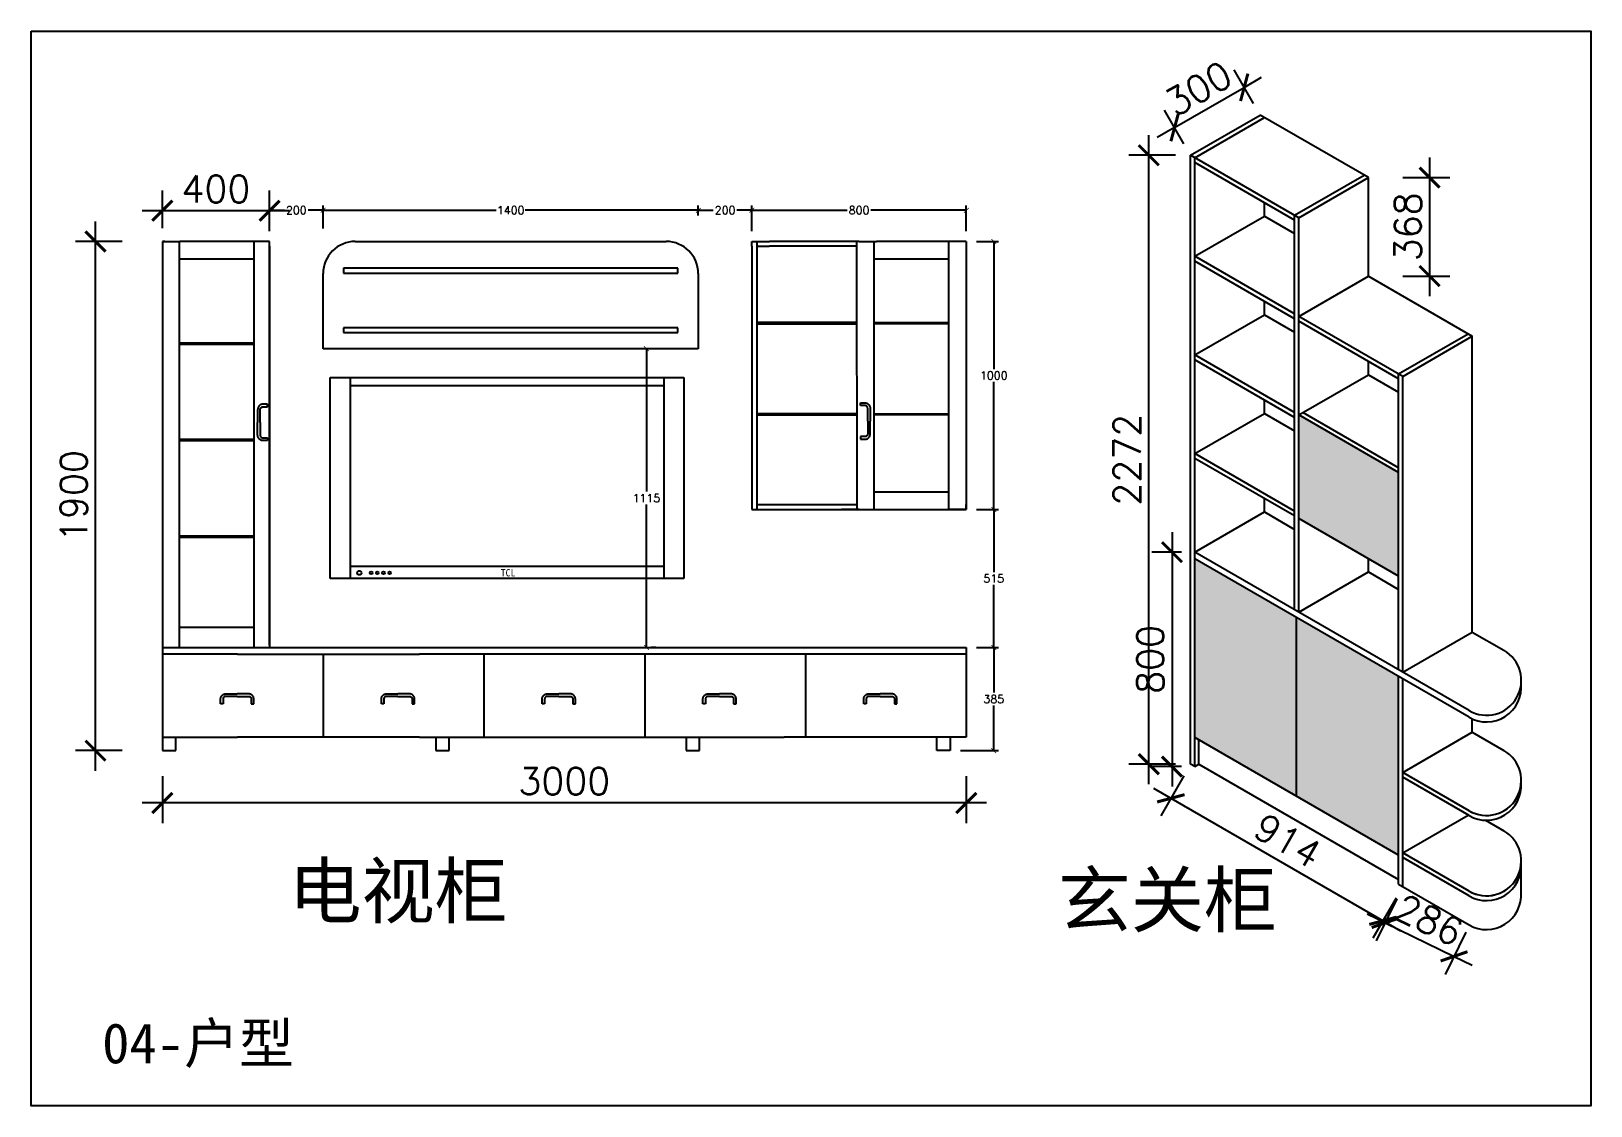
# Model space of a CAD drawing. Header units: millimetres. Extents: x 197048 to 234198, y -884 to 47075.
# Drawn here: x 222328 to 228148, y 28586 to 32596 of the extents above; entities that cross this region are included whole.
import ezdxf

# ---------------------------------------------------------------- set-up
doc = ezdxf.new("R2010")
doc.units = ezdxf.units.MM
doc.header["$PDMODE"] = 35
doc.header["$PDSIZE"] = -10
doc.layers.add('1', color=7, linetype='Continuous')
doc.layers.add('MAKE2D ______', color=7, linetype='Continuous')
doc.styles.add('_TCH_DIM', font='simplex.shx')
doc.styles.get("Standard").update_dxf_attribs({"font": 'txt', "bigfont": 'gbcbig.shx'})
doc.styles.add('STYLE1', font='', dxfattribs={"height": 100})
doc.styles.add('样式 1', font='')
doc.styles.get('STYLE1').set_extended_font_data('SimSun')
doc.styles.get('样式 1').set_extended_font_data('FangSong_GB2312')
doc.dimstyles.new('平面内标注', dxfattribs={"dimscale": 50, "dimtxt": 2, "dimasz": 1.5, "dimexe": 1.5, "dimexo": 1, "dimtad": 1, "dimdec": 0, "dimdsep": 46, "dimtxsty": '_TCH_DIM', "dimblk": 'ARCHTICK', "dimcen": 2.5, "dimdle": 1.5, "dimclrd": 8, "dimclre": 8, "dimadec": 0, "dimazin": 0, "dimtfac": 1, "dimtdec": 0, "dimtix": 1, "dimtmove": 2, "dimatfit": 3, "dimfxl": 0, "dimarcsym": 0})
doc.dimstyles.new('标注1', dxfattribs={"dimscale": 100, "dimtxt": 0.3, "dimasz": 0.18, "dimexe": 0.18, "dimexo": 0.3825, "dimgap": 0.09, "dimtad": 0, "dimtih": 1, "dimtoh": 1, "dimdec": 0, "dimzin": 0, "dimdsep": 46, "dimtxsty": 'Standard', "dimblk": 'ARCHTICK', "dimcen": 0.09, "dimadec": 0, "dimazin": 0, "dimtfac": 1, "dimtdec": 0, "dimtofl": 0, "dimtmove": 2, "dimatfit": 0, "dimldrblk": 'DOT', "dimfxl": 0, "dimtolj": 1, "dimtzin": 0, "dimarcsym": 0})

# ---------------------------------------------------------------- blocks, each defined once
blk = doc.blocks.new('_ArchTick')
at = {"color": 0, "linetype": 'ByBlock', "const_width": 0.15}
blk.add_lwpolyline([(-0.5, -0.5), (0.5, 0.5)], dxfattribs=at)
blk = doc.blocks.new('*D583')
at = {"layer": '1', "color": 8, "lineweight": -2}
for p, q in [((226498.5, 29786.1), (226498.5, 32208.1)), ((226598.5, 32133.1), (226423.5, 32133.1)), ((226598.5, 29861.1), (226423.5, 29861.1))]:
    blk.add_line(p, q, dxfattribs=at)
at = {"layer": 'Defpoints', "color": 0}
for p in [(226498.5, 32133.1), (226654.4, 32133.1), (226654.4, 29861.1)]:
    blk.add_point(p, dxfattribs=at)
at = {"layer": '1', "color": 8, "lineweight": -2, "xscale": 75, "yscale": 75, "zscale": 75}
for p, rotation in [((226498.5, 32133.1), 90), ((226498.5, 29861.1), 270)]:
    blk.add_blockref('_ArchTick', p, dxfattribs=dict(at, rotation=rotation))
at = {"layer": '1', "color": 0, "insert": (226417.3, 30997.1), "char_height": 100, "attachment_point": 5, "rotation": 90, "style": '_TCH_DIM'}
blk.add_mtext('2272', dxfattribs=at)
blk = doc.blocks.new('*D584')
at = {"layer": '1', "color": 8, "lineweight": -2}
for p, q in [((226889.2, 32326.4), (226817, 32451.6)), ((226854.5, 32386.6), (226919.4, 32424.1)), ((226594.7, 32236.6), (226854.5, 32386.6)), ((226629.4, 32176.4), (226557.2, 32301.6)), ((226594.7, 32236.6), (226529.7, 32199.1))]:
    blk.add_line(p, q, dxfattribs=at)
at = {"layer": 'Defpoints', "color": 0}
for p in [(226854.5, 32386.6), (226914.2, 32283.1), (226654.4, 32133.1)]:
    blk.add_point(p, dxfattribs=at)
at = {"layer": '1', "color": 8, "lineweight": -2, "xscale": 75, "yscale": 75, "zscale": 75}
for p, rotation in [((226854.5, 32386.6), 210.0000000000054), ((226594.7, 32236.6), 30.00000000000533)]:
    blk.add_blockref('_ArchTick', p, dxfattribs=dict(at, rotation=rotation))
at = {"layer": '1', "color": 0, "insert": (226683.9, 32382), "char_height": 100, "attachment_point": 5, "rotation": 30, "style": '_TCH_DIM'}
blk.add_mtext('300', dxfattribs=at)
blk = doc.blocks.new('*D585')
at = {"layer": '1', "color": 8, "lineweight": -2}
for p, q in [((227546.4, 32125.1), (227546.4, 31607.1)), ((227446.4, 32050.1), (227621.4, 32050.1)), ((227446.4, 31682.1), (227621.4, 31682.1))]:
    blk.add_line(p, q, dxfattribs=at)
at = {"layer": 'Defpoints', "color": 0}
for p in [(227317.8, 32050.1), (227317.8, 31682.1), (227546.4, 31682.1)]:
    blk.add_point(p, dxfattribs=at)
at = {"layer": '1', "color": 8, "lineweight": -2, "xscale": 75, "yscale": 75, "zscale": 75}
for p, rotation in [((227546.4, 32050.1), 90), ((227546.4, 31682.1), 270)]:
    blk.add_blockref('_ArchTick', p, dxfattribs=dict(at, rotation=rotation))
at = {"layer": '1', "color": 0, "insert": (227465.2, 31866.1), "char_height": 100, "attachment_point": 5, "rotation": 90, "style": '_TCH_DIM'}
blk.add_mtext('368', dxfattribs=at)
blk = doc.blocks.new('*D586')
at = {"layer": '1', "color": 8, "lineweight": -2}
for p, q in [((226585.1, 30727.1), (226585.1, 29777.1)), ((226620, 30652.1), (226510.1, 30652.1)), ((226620, 29852.1), (226510.1, 29852.1))]:
    blk.add_line(p, q, dxfattribs=at)
at = {"layer": 'Defpoints', "color": 0}
for p in [(226670, 30652.1), (226585.1, 29852.1), (226670, 29852.1)]:
    blk.add_point(p, dxfattribs=at)
at = {"layer": '1', "color": 8, "lineweight": -2, "xscale": 75, "yscale": 75, "zscale": 75}
for p, rotation in [((226585.1, 30652.1), 90), ((226585.1, 29852.1), 270)]:
    blk.add_blockref('_ArchTick', p, dxfattribs=dict(at, rotation=rotation))
at = {"layer": '1', "color": 0, "insert": (226503.9, 30252.1), "char_height": 100, "attachment_point": 5, "rotation": 90, "style": '_TCH_DIM'}
blk.add_mtext('800', dxfattribs=at)
blk = doc.blocks.new('*D587')
at = {"layer": '1', "color": 8, "lineweight": -2}
for p, q in [((226629.4, 29817.8), (226543.3, 29668.7)), ((226515.9, 29771.1), (227437.3, 29239.1)), ((227421, 29360.8), (227334.9, 29211.7))]:
    blk.add_line(p, q, dxfattribs=at)
at = {"layer": 'Defpoints', "color": 0}
for p in [(226654.4, 29861.1), (227446, 29404.1), (227372.4, 29276.6)]:
    blk.add_point(p, dxfattribs=at)
at = {"layer": '1', "color": 8, "lineweight": -2, "xscale": 75, "yscale": 75, "zscale": 75}
for p, rotation in [((226580.8, 29733.6), 149.9999999999992), ((227372.4, 29276.6), 329.9999999999993)]:
    blk.add_blockref('_ArchTick', p, dxfattribs=dict(at, rotation=rotation))
at = {"layer": '1', "color": 0, "insert": (227017.2, 29575.5), "char_height": 100, "attachment_point": 5, "rotation": 330, "style": '_TCH_DIM'}
blk.add_mtext('914', dxfattribs=at)
blk = doc.blocks.new('*D559')
at = {"layer": '1', "color": 8, "lineweight": -2}
for p, q in [((227423.9, 29358.7), (227347.5, 29201.2)), ((227380.3, 29268.7), (227312.8, 29301.4)), ((227380.3, 29268.7), (227637.6, 29143.9)), ((227681.2, 29233.9), (227604.9, 29076.4)), ((227637.6, 29143.9), (227705.1, 29111.2))]:
    blk.add_line(p, q, dxfattribs=at)
at = {"layer": 'Defpoints', "color": 0}
for p in [(227446, 29404.1), (227703.3, 29279.3), (227637.6, 29143.9)]:
    blk.add_point(p, dxfattribs=at)
at = {"layer": '1', "color": 8, "lineweight": -2, "xscale": 75, "yscale": 75, "zscale": 75}
for p, rotation in [((227380.3, 29268.7), 334.1258640388898), ((227637.6, 29143.9), 154.1258640388898)]:
    blk.add_blockref('_ArchTick', p, dxfattribs=dict(at, rotation=rotation))
at = {"layer": '1', "color": 0, "insert": (227544.4, 29279.4), "char_height": 100, "attachment_point": 5, "rotation": 334.12586, "style": '_TCH_DIM'}
blk.add_mtext('286', dxfattribs=at)
blk = doc.blocks.new('*D591')
at = {"color": 0, "lineweight": -2}
for p, q in [((225855.5, 30296.4), (225937.9, 30296.4)), ((225919.9, 30296.4), (225919.9, 30127.9)), ((225919.9, 29911.4), (225919.9, 30079.9)), ((225795.5, 29911.4), (225937.9, 29911.4))]:
    blk.add_line(p, q, dxfattribs=at)
at = {"layer": 'Defpoints', "color": 0}
for p in [(225817.3, 30296.4), (225919.9, 30296.4), (225757.3, 29911.4)]:
    blk.add_point(p, dxfattribs=at)
at = {"color": 0, "lineweight": -2, "xscale": 18, "yscale": 18, "zscale": 18}
for p, rotation in [((225919.9, 30296.4), 90), ((225919.9, 29911.4), 270)]:
    blk.add_blockref('_ArchTick', p, dxfattribs=dict(at, rotation=rotation))
at = {"color": 0, "insert": (225919.9, 30103.9), "char_height": 30, "attachment_point": 5}
blk.add_mtext('\\A1;385', dxfattribs=at)
blk = doc.blocks.new('_Dot')
at = {"color": 0, "linetype": 'ByBlock', "lineweight": -2}
blk.add_line((-0.5, 0), (-1, 0), dxfattribs=at)
at = {"color": 0, "linetype": 'ByBlock', "const_width": 0.5}
blk.add_lwpolyline([(-0.25, 0, 1), (0.25, 0, 1)], format="xyb", close=True, dxfattribs=at)
blk = doc.blocks.new('*D592')
at = {"color": 0, "lineweight": -2}
for p, q in [((225855.5, 30811.4), (225937.9, 30811.4)), ((225919.9, 30811.4), (225919.9, 30577.9)), ((225919.9, 30296.4), (225919.9, 30529.9)), ((225855.5, 30296.4), (225937.9, 30296.4))]:
    blk.add_line(p, q, dxfattribs=at)
at = {"layer": 'Defpoints', "color": 0}
for p in [(225817.3, 30811.4), (225919.9, 30811.4), (225817.3, 30296.4)]:
    blk.add_point(p, dxfattribs=at)
at = {"color": 0, "lineweight": -2, "xscale": 18, "yscale": 18, "zscale": 18}
for p, rotation in [((225919.9, 30811.4), 90), ((225919.9, 30296.4), 270)]:
    blk.add_blockref('_ArchTick', p, dxfattribs=dict(at, rotation=rotation))
at = {"color": 0, "insert": (225919.9, 30553.9), "char_height": 30, "attachment_point": 5}
blk.add_mtext('\\A1;515', dxfattribs=at)
blk = doc.blocks.new('*D593')
at = {"color": 0, "lineweight": -2}
for p, q in [((225855.5, 31811.4), (225937.9, 31811.4)), ((225919.9, 31811.4), (225919.9, 31335.4)), ((225919.9, 30811.4), (225919.9, 31287.4)), ((225855.5, 30811.4), (225937.9, 30811.4))]:
    blk.add_line(p, q, dxfattribs=at)
at = {"layer": 'Defpoints', "color": 0}
for p in [(225817.3, 31811.4), (225919.9, 31811.4), (225817.3, 30811.4)]:
    blk.add_point(p, dxfattribs=at)
at = {"color": 0, "lineweight": -2, "xscale": 18, "yscale": 18, "zscale": 18}
for p, rotation in [((225919.9, 31811.4), 90), ((225919.9, 30811.4), 270)]:
    blk.add_blockref('_ArchTick', p, dxfattribs=dict(at, rotation=rotation))
at = {"color": 0, "insert": (225919.9, 31311.4), "char_height": 30, "attachment_point": 5}
blk.add_mtext('\\A1;1000', dxfattribs=at)
blk = doc.blocks.new('*D594')
at = {"color": 0, "lineweight": -2}
for p, q in [((225017.3, 31849.7), (225017.3, 31945.9)), ((225017.3, 31927.9), (225373.3, 31927.9)), ((225817.3, 31927.9), (225461.3, 31927.9)), ((225817.3, 31849.7), (225817.3, 31945.9))]:
    blk.add_line(p, q, dxfattribs=at)
at = {"layer": 'Defpoints', "color": 0}
for p in [(225017.3, 31927.9), (225017.3, 31811.4), (225817.3, 31811.4)]:
    blk.add_point(p, dxfattribs=at)
at = {"color": 0, "lineweight": -2, "xscale": 18, "yscale": 18, "zscale": 18, "rotation": 180}
blk.add_blockref('_ArchTick', (225017.3, 31927.9), dxfattribs=at)
at = {"color": 0, "lineweight": -2, "xscale": 18, "yscale": 18, "zscale": 18}
blk.add_blockref('_ArchTick', (225817.3, 31927.9), dxfattribs=at)
at = {"color": 0, "insert": (225417.3, 31927.9), "char_height": 30, "attachment_point": 5}
blk.add_mtext('\\A1;800', dxfattribs=at)
blk = doc.blocks.new('*D595')
at = {"color": 0, "lineweight": -2}
for p, q in [((224817.3, 31908.1), (224817.3, 31945.9)), ((224817.3, 31927.9), (224873.3, 31927.9)), ((225017.3, 31927.9), (224961.3, 31927.9)), ((225017.3, 31849.7), (225017.3, 31945.9))]:
    blk.add_line(p, q, dxfattribs=at)
at = {"layer": 'Defpoints', "color": 0}
for p in [(224817.3, 31927.9), (224817.3, 31869.8), (225017.3, 31811.4)]:
    blk.add_point(p, dxfattribs=at)
at = {"color": 0, "lineweight": -2, "xscale": 18, "yscale": 18, "zscale": 18, "rotation": 180}
blk.add_blockref('_ArchTick', (224817.3, 31927.9), dxfattribs=at)
at = {"color": 0, "lineweight": -2, "xscale": 18, "yscale": 18, "zscale": 18}
blk.add_blockref('_ArchTick', (225017.3, 31927.9), dxfattribs=at)
at = {"color": 0, "insert": (224917.3, 31927.9), "char_height": 30, "attachment_point": 5}
blk.add_mtext('\\A1;200', dxfattribs=at)
blk = doc.blocks.new('*D562')
at = {"color": 0, "lineweight": -2}
for p, q in [((223417.3, 31925.2), (223417.3, 31945.9)), ((223417.3, 31927.9), (224063.3, 31927.9)), ((224817.3, 31927.9), (224171.3, 31927.9)), ((224817.3, 31908.1), (224817.3, 31945.9))]:
    blk.add_line(p, q, dxfattribs=at)
at = {"layer": 'Defpoints', "color": 0}
for p in [(223417.3, 31927.9), (223417.3, 31887), (224817.3, 31869.8)]:
    blk.add_point(p, dxfattribs=at)
at = {"color": 0, "lineweight": -2, "xscale": 18, "yscale": 18, "zscale": 18, "rotation": 180}
blk.add_blockref('_ArchTick', (223417.3, 31927.9), dxfattribs=at)
at = {"color": 0, "lineweight": -2, "xscale": 18, "yscale": 18, "zscale": 18}
blk.add_blockref('_ArchTick', (224817.3, 31927.9), dxfattribs=at)
at = {"color": 0, "insert": (224117.3, 31927.9), "char_height": 30, "attachment_point": 5}
blk.add_mtext('\\A1;1400', dxfattribs=at)
blk = doc.blocks.new('*D596')
at = {"color": 0, "lineweight": -2}
for p, q in [((223217.3, 31849.7), (223217.3, 31945.9)), ((223217.3, 31927.9), (223273.3, 31927.9)), ((223417.3, 31927.9), (223361.3, 31927.9)), ((223417.3, 31860.1), (223417.3, 31945.9))]:
    blk.add_line(p, q, dxfattribs=at)
at = {"layer": 'Defpoints', "color": 0}
for p in [(223217.3, 31927.9), (223217.3, 31811.4), (223417.3, 31821.8)]:
    blk.add_point(p, dxfattribs=at)
at = {"color": 0, "lineweight": -2, "xscale": 18, "yscale": 18, "zscale": 18, "rotation": 180}
blk.add_blockref('_ArchTick', (223217.3, 31927.9), dxfattribs=at)
at = {"color": 0, "lineweight": -2, "xscale": 18, "yscale": 18, "zscale": 18}
blk.add_blockref('_ArchTick', (223417.3, 31927.9), dxfattribs=at)
at = {"color": 0, "insert": (223317.3, 31927.9), "char_height": 30, "attachment_point": 5}
blk.add_mtext('\\A1;200', dxfattribs=at)
blk = doc.blocks.new('*D563')
at = {"color": 0, "lineweight": -2}
for p, q in [((224623.7, 31411.4), (224623.7, 30877.9)), ((224658.7, 31411.4), (224641.7, 31411.4)), ((224623.7, 30296.4), (224623.7, 30829.9)), ((224658.7, 30296.4), (224641.7, 30296.4))]:
    blk.add_line(p, q, dxfattribs=at)
at = {"layer": 'Defpoints', "color": 0}
for p in [(224620.4, 31411.4), (224620.4, 30296.4), (224623.7, 30296.4)]:
    blk.add_point(p, dxfattribs=at)
at = {"color": 0, "lineweight": -2, "xscale": 18, "yscale": 18, "zscale": 18}
for p, rotation in [((224623.7, 31411.4), 90), ((224623.7, 30296.4), 270)]:
    blk.add_blockref('_ArchTick', p, dxfattribs=dict(at, rotation=rotation))
at = {"color": 0, "insert": (224623.7, 30853.9), "char_height": 30, "attachment_point": 5}
blk.add_mtext('\\A1;1115', dxfattribs=at)
blk = doc.blocks.new('*D597')
at = {"layer": '1', "color": 8, "lineweight": -2}
for p, q in [((222817.3, 31861.4), (222817.3, 32001.1)), ((223217.3, 31861.4), (223217.3, 32001.1)), ((223292.3, 31926.1), (222742.3, 31926.1))]:
    blk.add_line(p, q, dxfattribs=at)
at = {"layer": 'Defpoints', "color": 0}
for p in [(222817.3, 31926.1), (222817.3, 31811.4), (223217.3, 31811.4)]:
    blk.add_point(p, dxfattribs=at)
at = {"layer": '1', "color": 8, "lineweight": -2, "xscale": 75, "yscale": 75, "zscale": 75, "rotation": 180}
blk.add_blockref('_ArchTick', (222817.3, 31926.1), dxfattribs=at)
at = {"layer": '1', "color": 8, "lineweight": -2, "xscale": 75, "yscale": 75, "zscale": 75}
blk.add_blockref('_ArchTick', (223217.3, 31926.1), dxfattribs=at)
at = {"layer": '1', "color": 0, "insert": (223017.3, 32007.4), "char_height": 100, "attachment_point": 5, "style": '_TCH_DIM'}
blk.add_mtext('400', dxfattribs=at)
blk = doc.blocks.new('*D598')
at = {"layer": '1', "color": 8, "lineweight": -2}
for p, q in [((222567.9, 29836.4), (222567.9, 31886.4)), ((222667.9, 31811.4), (222492.9, 31811.4)), ((222667.9, 29911.4), (222492.9, 29911.4))]:
    blk.add_line(p, q, dxfattribs=at)
at = {"layer": 'Defpoints', "color": 0}
for p in [(222567.9, 31811.4), (222817.3, 31811.4), (222817.3, 29911.4)]:
    blk.add_point(p, dxfattribs=at)
at = {"layer": '1', "color": 8, "lineweight": -2, "xscale": 75, "yscale": 75, "zscale": 75}
for p, rotation in [((222567.9, 31811.4), 90), ((222567.9, 29911.4), 270)]:
    blk.add_blockref('_ArchTick', p, dxfattribs=dict(at, rotation=rotation))
at = {"layer": '1', "color": 0, "insert": (222486.7, 30861.4), "char_height": 100, "attachment_point": 5, "rotation": 90, "style": '_TCH_DIM'}
blk.add_mtext('1900', dxfattribs=at)
blk = doc.blocks.new('*D564')
at = {"layer": '1', "color": 8, "lineweight": -2}
for p, q in [((222817.3, 29816.1), (222817.3, 29641.1)), ((225817.3, 29816.1), (225817.3, 29641.1)), ((225892.3, 29716.1), (222742.3, 29716.1))]:
    blk.add_line(p, q, dxfattribs=at)
at = {"layer": 'Defpoints', "color": 0}
for p in [(222817.3, 29871.4), (225817.3, 29871.4), (222817.3, 29716.1)]:
    blk.add_point(p, dxfattribs=at)
at = {"layer": '1', "color": 8, "lineweight": -2, "xscale": 75, "yscale": 75, "zscale": 75, "rotation": 180}
blk.add_blockref('_ArchTick', (222817.3, 29716.1), dxfattribs=at)
at = {"layer": '1', "color": 8, "lineweight": -2, "xscale": 75, "yscale": 75, "zscale": 75}
blk.add_blockref('_ArchTick', (225817.3, 29716.1), dxfattribs=at)
at = {"layer": '1', "color": 0, "insert": (224317.3, 29797.4), "char_height": 100, "attachment_point": 5, "style": '_TCH_DIM'}
blk.add_mtext('3000', dxfattribs=at)

msp = doc.modelspace()

# ---------------------------------------------------------------- hatches: boundary and pattern name
at = {"layer": '1'}
for points in [[(227430.4, 30563.1), (227430.4, 30949.1), (227058, 31164.1), (227058, 30778.1)], [(227050.2, 30407.6), (226670, 30627.1), (226670, 29960.1), (227050.2, 29740.6)], [(227050.2, 30407.6), (227050.2, 29740.6), (227430.4, 29521.1), (227430.4, 30188.1)]]:
    msp.add_hatch(color=3, dxfattribs=at).paths.add_polyline_path(points)

# ---------------------------------------------------------------- linework, layer by layer
at = {"color": 8, "ltscale": 10}
for p, q in [((223443.9, 30554), (223443.9, 31304)), ((223443.9, 31304), (224763.9, 31304)), ((223518.9, 30554), (223518.9, 31304)), ((223518.9, 31274), (224688.9, 31274)), ((224688.9, 31304), (224688.9, 30554)), ((224763.9, 31304), (224763.9, 30554)), ((224688.9, 30599), (223518.9, 30599)), ((224763.9, 30554), (223443.9, 30554))]:
    msp.add_line(p, q, dxfattribs=at)
for centre, radius in [((223552.2, 30574.8), 7.79), ((223596.7, 30574.8), 4.81), ((223619.6, 30574.8), 4.81), ((223642.6, 30574.8), 4.81), ((223665.6, 30574.8), 4.81)]:
    msp.add_circle(centre, radius, dxfattribs=at)
at = {"layer": '1', "color": 0}
for p, q in [((226654.4, 32133.1), (226914.2, 32283.1)), ((226670, 32124.1), (226929.8, 32274.1)), ((227317.8, 32050.1), (226914.2, 32283.1)), ((226654.4, 29861.1), (226654.4, 32133.1)), ((227058, 31900.1), (226654.4, 32133.1)), ((226670, 29852.1), (226670, 32124.1)), ((227042.4, 31891.1), (226670, 32106.1)), ((227042.4, 31909.1), (227302.2, 32059.1)), ((227058, 31900.1), (227317.8, 32050.1)), ((227317.8, 31682.1), (227317.8, 32050.1)), ((226929.8, 31906.1), (226929.8, 31956.1)), ((226670, 31756.1), (226929.8, 31906.1)), ((226929.8, 31906.1), (227042.4, 31841.1)), ((227042.4, 30437.1), (227042.4, 31909.1)), ((227058, 30428.1), (227058, 31900.1)), ((227042.4, 31541.1), (226670, 31756.1)), ((227042.4, 31523.1), (226670, 31738.1)), ((227058, 31532.1), (227317.8, 31682.1)), ((227317.8, 31682.1), (227705.8, 31458.1)), ((226929.8, 31538.1), (226929.8, 31588.1)), ((226670, 31388.1), (226929.8, 31538.1)), ((226929.8, 31538.1), (227042.4, 31473.1)), ((227446, 31308.1), (227058, 31532.1)), ((227430.4, 31299.1), (227058, 31514.1)), ((227430.4, 31317.1), (227690.2, 31467.1)), ((227446, 31308.1), (227705.8, 31458.1)), ((227705.8, 30354.1), (227705.8, 31458.1)), ((227042.4, 31173.1), (226670, 31388.1)), ((227042.4, 31155.1), (226670, 31370.1)), ((227058, 31164.1), (227317.8, 31314.1)), ((227317.8, 31314.1), (227317.8, 31364.1)), ((227317.8, 31314.1), (227430.4, 31249.1)), ((227430.4, 30213.1), (227430.4, 31317.1)), ((227446, 30204.1), (227446, 31308.1)), ((226929.8, 31170.1), (226929.8, 31220.1)), ((226670, 31020.1), (226929.8, 31170.1)), ((226929.8, 31170.1), (227042.4, 31105.1)), ((227430.4, 30949.1), (227058, 31164.1)), ((227430.4, 30967.1), (227073.6, 31173.1)), ((227042.4, 30805.1), (226670, 31020.1)), ((227042.4, 30787.1), (226670, 31002.1)), ((226929.8, 30802.1), (226929.8, 30852.1)), ((226670, 30652.1), (226929.8, 30802.1)), ((226929.8, 30802.1), (227042.4, 30737.1)), ((227430.4, 30563.1), (227058, 30778.1)), ((227693.7, 30061.1), (226670, 30652.1)), ((227693.7, 30036.1), (226670, 30627.1)), ((227317.8, 30578.1), (227317.8, 30628.1)), ((227058, 30428.1), (227317.8, 30578.1)), ((227317.8, 30578.1), (227430.4, 30513.1)), ((227050.2, 29740.6), (227050.2, 30407.6)), ((227446, 30204.1), (227705.8, 30354.1)), ((227705.8, 30354.1), (227823.6, 30286.1)), ((227430.4, 29413.1), (227430.4, 30188.1)), ((227446, 29404.1), (227446, 30179.1)), ((227888.5, 30148.6), (227888.5, 30173.6)), ((227446, 29830.1), (227705.8, 29980.1)), ((227705.8, 29980.1), (227705.8, 30030)), ((227705.8, 29980.1), (227823.6, 29912.1)), ((227430.4, 29521.1), (226670, 29960.1)), ((226685.6, 29861.1), (226685.6, 29951.1)), ((226670, 29852.1), (226654.4, 29861.1)), ((226670, 29852.1), (226685.6, 29861.1)), ((226685.6, 29861.1), (227430.4, 29431.1)), ((227693.7, 29687.1), (227446, 29830.1)), ((227693.7, 29669.1), (227446, 29812.1)), ((227888.5, 29781.6), (227888.5, 29799.6)), ((227446, 29530.1), (227690.2, 29671.1)), ((227754.9, 29651.8), (227823.6, 29612.1)), ((227693.7, 29387.1), (227446, 29530.1)), ((227693.7, 29369.1), (227446, 29512.1)), ((227888.5, 29373.6), (227888.5, 29499.6)), ((227430.4, 29413.1), (227693.7, 29261.1))]:
    msp.add_line(p, q, dxfattribs=at)
at = {"layer": '1', "color": 1}
msp.add_lwpolyline([(222327.9, 32596.1), (228147.9, 32596.1), (228147.9, 28586.1), (222327.9, 28586.1)], close=True, dxfattribs=at)
at = {"layer": '1', "color": 0}
for centre, end in [((227758.6, 30173.6), 60), ((227758.6, 30148.6), 5.52183), ((227758.6, 29799.6), 60), ((227758.6, 29799.6), 0), ((227758.6, 29781.6), 3.97275), ((227758.6, 29499.6), 60), ((227758.6, 29499.6), 0), ((227758.6, 29481.6), 3.97275), ((227758.6, 29373.6), 3.97275)]:
    msp.add_arc(centre, 129.9, 240, end, dxfattribs=at)
at = {"layer": 'MAKE2D ______'}
for p, q in [((222817.3, 31811.4), (222881.7, 31811.4)), ((222817.3, 31811.4), (222817.3, 29961.4)), ((222824.2, 31811.4), (222817.9, 31811.4)), ((222826.2, 31811.4), (222824.2, 31811.4)), ((222826.4, 31811.4), (222826.2, 31811.4)), ((222826.4, 31811.4), (222828.4, 31811.4)), ((222881.2, 30296.4), (222881.2, 31811.4)), ((222881.7, 31811.4), (222882.7, 31811.4)), ((223152, 31811.4), (222882.7, 31811.4)), ((223153, 31811.4), (223152, 31811.4)), ((223215.3, 31811.4), (223153, 31811.4)), ((223159.5, 30296.4), (223159.5, 31811.4)), ((223217.3, 31811.4), (223215.3, 31811.4)), ((223217.3, 30305.4), (223217.3, 31811.4)), ((223217.3, 31811.4), (223217.3, 31811.4)), ((223217.3, 31793.4), (223217.3, 31811.4)), ((223217.3, 31793.4), (223217.3, 30314.4)), ((223217.3, 31793.4), (223217.3, 31793.4)), ((223537.3, 31811.4), (224697.3, 31811.4)), ((225017.3, 31811.4), (225017.3, 31811.4)), ((225017.3, 31793.4), (225017.3, 31811.4)), ((225017.3, 31811.4), (225019.3, 31811.4)), ((225017.3, 31793.4), (225017.3, 30829.4)), ((225017.3, 31793.4), (225017.3, 31793.4)), ((225019.3, 31811.4), (225081.6, 31811.4)), ((225035.3, 31811.4), (225035.3, 30811.4)), ((225035.3, 31793.4), (225081.6, 31793.4)), ((225081.6, 31811.4), (225082.6, 31811.4)), ((225351.9, 31811.4), (225082.6, 31811.4)), ((225351.9, 31793.4), (225082.6, 31793.4)), ((225352.9, 31811.4), (225351.9, 31811.4)), ((225415.2, 31811.4), (225352.9, 31811.4)), ((225408.2, 31793.4), (225352.9, 31793.4)), ((225408.2, 31811.4), (225408.4, 30811.4)), ((225417.2, 31811.4), (225415.2, 31811.4)), ((225417.2, 31811.4), (225417.4, 31811.4)), ((225417.4, 31811.4), (225419.4, 31811.4)), ((225419.4, 31811.4), (225481.7, 31811.4)), ((225473.7, 30811.4), (225473.7, 31811.4)), ((225481.7, 31811.4), (225482.7, 31811.4)), ((225752, 31811.4), (225482.7, 31811.4)), ((225753, 31811.4), (225752, 31811.4)), ((225752, 30811.4), (225752, 31811.4)), ((225815.3, 31811.4), (225753, 31811.4)), ((225817.3, 31811.4), (225815.3, 31811.4)), ((225817.3, 31811.4), (225817.3, 31793.4)), ((225817.3, 31811.4), (225817.3, 31811.4)), ((225817.3, 31793.4), (225817.3, 30829.4)), ((225817.3, 31793.4), (225817.3, 31793.4)), ((222881.2, 31746.4), (223159.5, 31746.4)), ((225473.7, 31746.4), (225752, 31746.4)), ((223417.3, 31411.4), (223417.3, 31691.4)), ((223493.1, 31711.4), (223493.1, 31693.4)), ((224741.5, 31711.4), (223493.1, 31711.4)), ((223493.1, 31693.4), (224741.5, 31693.4)), ((224741.5, 31693.4), (224741.5, 31711.4)), ((224817.3, 31691.4), (224817.3, 31411.4)), ((223493.1, 31489.4), (223493.1, 31471.4)), ((224741.5, 31489.4), (223493.1, 31489.4)), ((224741.5, 31471.4), (224741.5, 31489.4)), ((225408.3, 31508.5), (225035.3, 31508.5)), ((225035.3, 31504.5), (225408.3, 31504.5)), ((225473.7, 31508.5), (225752, 31508.5)), ((225752, 31504.5), (225473.7, 31504.5)), ((223159.5, 31432.4), (222881.2, 31432.4)), ((222881.2, 31428.4), (223159.5, 31428.4)), ((223493.1, 31471.4), (224741.5, 31471.4)), ((224817.3, 31411.4), (223417.3, 31411.4)), ((225817.3, 31311.4), (225817.3, 30811.4)), ((223209.8, 31194.1), (223209.8, 31204.4)), ((225422.2, 31198.9), (225422.2, 31209.2)), ((225408.3, 31168.5), (225035.3, 31168.5)), ((225035.3, 31164.5), (225408.3, 31164.5)), ((225473.7, 31168.5), (225752, 31168.5)), ((225752, 31164.5), (225473.7, 31164.5)), ((225422.2, 31083.5), (225422.2, 31073.2)), ((223159.5, 31072.4), (222881.2, 31072.4)), ((222881.2, 31068.4), (223159.5, 31068.4)), ((223209.8, 31078.8), (223209.8, 31068.4)), ((225752, 30876.4), (225473.7, 30876.4)), ((225017.3, 30829.4), (225017.3, 30811.4)), ((225017.3, 30829.4), (225017.3, 30829.4)), ((225017.3, 30811.4), (225082.3, 30811.4)), ((225017.3, 30811.4), (225081.6, 30811.4)), ((225035.3, 30829.4), (225408.4, 30829.4)), ((225081.6, 30811.4), (225082.6, 30811.4)), ((225082.3, 30811.4), (225352.4, 30811.4)), ((225082.3, 30811.4), (225082.3, 30811.4)), ((225352.9, 30811.4), (225351.9, 30811.4)), ((225352.4, 30811.4), (225482.2, 30811.4)), ((225352.4, 30811.4), (225352.4, 30811.4)), ((225417.2, 30811.4), (225352.9, 30811.4)), ((225417.4, 30811.4), (225481.7, 30811.4)), ((225481.7, 30811.4), (225482.7, 30811.4)), ((225482.2, 30811.4), (225752.3, 30811.4)), ((225482.2, 30811.4), (225482.2, 30811.4)), ((225753, 30811.4), (225752, 30811.4)), ((225752.3, 30811.4), (225817.3, 30811.4)), ((225752.3, 30811.4), (225752.3, 30811.4)), ((225817.3, 30811.4), (225753, 30811.4)), ((225817.3, 30811.4), (225817.3, 30829.4)), ((225817.3, 30829.4), (225817.3, 30829.4)), ((223159.5, 30712.4), (222881.2, 30712.4)), ((222881.2, 30708.4), (223159.5, 30708.4)), ((223159.5, 30370.4), (222881.2, 30370.4)), ((222817.3, 30296.4), (223777.3, 30296.4)), ((223097.3, 30271.4), (222817.3, 30271.4)), ((223097.3, 30271.4), (223777.3, 30271.4)), ((223217.3, 30314.4), (223217.3, 30296.4)), ((223217.3, 30314.4), (223217.3, 30314.4)), ((223417.3, 30271.4), (223417.3, 29961.4)), ((223777.3, 30296.4), (225817.3, 30296.4)), ((225817.3, 30271.4), (223777.3, 30271.4)), ((224017.3, 30271.4), (224017.3, 29961.4)), ((224617.3, 30271.4), (224617.3, 29961.4)), ((225217.3, 30271.4), (225217.3, 29961.4)), ((225817.3, 30296.4), (225817.3, 30246.4)), ((225817.3, 30246.4), (225817.3, 29961.4)), ((223044, 30086.5), (223034.6, 30086.5)), ((223149.3, 30086.5), (223158.7, 30086.5)), ((223644, 30086.5), (223634.6, 30086.5)), ((223749.3, 30086.5), (223758.7, 30086.5)), ((224244, 30086.5), (224234.6, 30086.5)), ((224349.3, 30086.5), (224358.7, 30086.5)), ((224844, 30086.5), (224834.6, 30086.5)), ((224949.3, 30086.5), (224958.7, 30086.5)), ((225444, 30086.5), (225434.6, 30086.5)), ((225549.3, 30086.5), (225558.7, 30086.5)), ((222817.3, 29961.4), (222817.3, 29911.4)), ((222817.3, 29961.4), (223097.3, 29961.4)), ((222867.3, 29911.4), (222867.3, 29961.4)), ((223777.3, 29961.4), (223097.3, 29961.4)), ((223777.3, 29961.4), (224457.3, 29961.4)), ((223837.3, 29961.4), (223837.3, 29911.4)), ((223887.3, 29911.4), (223887.3, 29961.4)), ((224457.3, 29961.4), (225137.3, 29961.4)), ((224772.3, 29961.4), (224772.3, 29911.4)), ((224822.3, 29911.4), (224822.3, 29961.4)), ((225817.3, 29961.4), (225137.3, 29961.4)), ((225707.3, 29911.4), (225707.3, 29961.4)), ((225757.3, 29961.4), (225757.3, 29911.4)), ((222817.3, 29911.4), (222867.3, 29911.4)), ((223837.3, 29911.4), (223887.3, 29911.4)), ((224772.3, 29911.4), (224822.3, 29911.4)), ((225757.3, 29911.4), (225707.3, 29911.4))]:
    msp.add_line(p, q, dxfattribs=at)
for centre, start, end in [((223537.3, 31691.4), 90.00046, 179.99954), ((224697.3, 31691.4), 0.00046, 89.99954)]:
    msp.add_arc(centre, 120, start, end, dxfattribs=at)
for points, knots in [([(223209.8, 31204.4), (223201.3, 31204.4), (223192.8, 31204.4), (223173, 31204.4), (223173, 31183), (223173, 31159.7), (223173, 31136.4)], [365.544242, 365.544242, 365.544242, 378.044242, 378.044242, 400.820789, 400.820789, 432.368463, 432.368463, 432.368463]), ([(225422.2, 31209.2), (225430.7, 31209.2), (225439.3, 31209.2), (225459, 31209.2), (225459, 31187.8), (225459, 31164.5), (225459, 31141.2)], [365.544242, 365.544242, 365.544242, 378.044242, 378.044242, 400.820789, 400.820789, 432.368463, 432.368463, 432.368463]), ([(225449.5, 31141.2), (225449.5, 31164.9), (225449.5, 31188.5), (225449.5, 31198.9), (225439.9, 31198.9), (225431.1, 31198.9), (225422.2, 31198.9)], [302.500994, 302.500994, 302.500994, 334.548668, 334.548668, 345.544242, 345.544242, 358.544242, 358.544242, 358.544242]), ([(223182.5, 31136.4), (223182.5, 31160.1), (223182.5, 31183.8), (223182.5, 31194.1), (223192.1, 31194.1), (223201, 31194.1), (223209.8, 31194.1)], [302.500994, 302.500994, 302.500994, 334.548668, 334.548668, 345.544242, 345.544242, 358.544242, 358.544242, 358.544242]), ([(225422.2, 31073.2), (225430.7, 31073.2), (225439.3, 31073.2), (225459, 31073.2), (225459, 31094.6), (225459, 31117.9), (225459, 31141.2)], [365.544242, 365.544242, 365.544242, 378.044242, 378.044242, 400.820789, 400.820789, 432.368463, 432.368463, 432.368463]), ([(225449.5, 31141.2), (225449.5, 31117.5), (225449.5, 31093.9), (225449.5, 31083.5), (225439.9, 31083.5), (225431.1, 31083.5), (225422.2, 31083.5)], [302.500994, 302.500994, 302.500994, 334.548668, 334.548668, 345.544242, 345.544242, 358.544242, 358.544242, 358.544242]), ([(223209.8, 31068.4), (223201.3, 31068.4), (223192.8, 31068.4), (223173, 31068.4), (223173, 31089.9), (223173, 31113.2), (223173, 31136.4)], [365.544242, 365.544242, 365.544242, 378.044242, 378.044242, 400.820789, 400.820789, 432.368463, 432.368463, 432.368463]), ([(223182.5, 31136.4), (223182.5, 31112.8), (223182.5, 31089.1), (223182.5, 31078.8), (223192.1, 31078.8), (223201, 31078.8), (223209.8, 31078.8)], [302.500994, 302.500994, 302.500994, 334.548668, 334.548668, 345.544242, 345.544242, 358.544242, 358.544242, 358.544242]), ([(223034.6, 30086.5), (223034.6, 30095), (223034.6, 30103.5), (223034.6, 30123.3), (223054.1, 30123.3), (223075.4, 30123.3), (223096.6, 30123.3)], [365.544242, 365.544242, 365.544242, 378.044242, 378.044242, 400.820789, 400.820789, 432.368463, 432.368463, 432.368463]), ([(223096.6, 30113.7), (223075, 30113.7), (223053.4, 30113.7), (223044, 30113.7), (223044, 30104.2), (223044, 30095.3), (223044, 30086.5)], [302.500994, 302.500994, 302.500994, 334.548668, 334.548668, 345.544242, 345.544242, 358.544242, 358.544242, 358.544242]), ([(223158.7, 30086.5), (223158.7, 30095), (223158.7, 30103.5), (223158.7, 30123.3), (223139.2, 30123.3), (223117.9, 30123.3), (223096.6, 30123.3)], [365.544242, 365.544242, 365.544242, 378.044242, 378.044242, 400.820789, 400.820789, 432.368463, 432.368463, 432.368463]), ([(223096.6, 30113.7), (223118.2, 30113.7), (223139.8, 30113.7), (223149.3, 30113.7), (223149.3, 30104.2), (223149.3, 30095.3), (223149.3, 30086.5)], [302.500994, 302.500994, 302.500994, 334.548668, 334.548668, 345.544242, 345.544242, 358.544242, 358.544242, 358.544242]), ([(223634.6, 30086.5), (223634.6, 30095), (223634.6, 30103.5), (223634.6, 30123.3), (223654.1, 30123.3), (223675.4, 30123.3), (223696.6, 30123.3)], [365.544242, 365.544242, 365.544242, 378.044242, 378.044242, 400.820789, 400.820789, 432.368463, 432.368463, 432.368463]), ([(223696.6, 30113.7), (223675, 30113.7), (223653.4, 30113.7), (223644, 30113.7), (223644, 30104.2), (223644, 30095.3), (223644, 30086.5)], [302.500994, 302.500994, 302.500994, 334.548668, 334.548668, 345.544242, 345.544242, 358.544242, 358.544242, 358.544242]), ([(223758.7, 30086.5), (223758.7, 30095), (223758.7, 30103.5), (223758.7, 30123.3), (223739.2, 30123.3), (223717.9, 30123.3), (223696.6, 30123.3)], [365.544242, 365.544242, 365.544242, 378.044242, 378.044242, 400.820789, 400.820789, 432.368463, 432.368463, 432.368463]), ([(223696.6, 30113.7), (223718.2, 30113.7), (223739.8, 30113.7), (223749.3, 30113.7), (223749.3, 30104.2), (223749.3, 30095.3), (223749.3, 30086.5)], [302.500994, 302.500994, 302.500994, 334.548668, 334.548668, 345.544242, 345.544242, 358.544242, 358.544242, 358.544242]), ([(224234.6, 30086.5), (224234.6, 30095), (224234.6, 30103.5), (224234.6, 30123.3), (224254.1, 30123.3), (224275.4, 30123.3), (224296.6, 30123.3)], [365.544242, 365.544242, 365.544242, 378.044242, 378.044242, 400.820789, 400.820789, 432.368463, 432.368463, 432.368463]), ([(224296.6, 30113.7), (224275, 30113.7), (224253.4, 30113.7), (224244, 30113.7), (224244, 30104.2), (224244, 30095.3), (224244, 30086.5)], [302.500994, 302.500994, 302.500994, 334.548668, 334.548668, 345.544242, 345.544242, 358.544242, 358.544242, 358.544242]), ([(224358.7, 30086.5), (224358.7, 30095), (224358.7, 30103.5), (224358.7, 30123.3), (224339.2, 30123.3), (224317.9, 30123.3), (224296.6, 30123.3)], [365.544242, 365.544242, 365.544242, 378.044242, 378.044242, 400.820789, 400.820789, 432.368463, 432.368463, 432.368463]), ([(224296.6, 30113.7), (224318.2, 30113.7), (224339.8, 30113.7), (224349.3, 30113.7), (224349.3, 30104.2), (224349.3, 30095.3), (224349.3, 30086.5)], [302.500994, 302.500994, 302.500994, 334.548668, 334.548668, 345.544242, 345.544242, 358.544242, 358.544242, 358.544242]), ([(224834.6, 30086.5), (224834.6, 30095), (224834.6, 30103.5), (224834.6, 30123.3), (224854.1, 30123.3), (224875.4, 30123.3), (224896.6, 30123.3)], [365.544242, 365.544242, 365.544242, 378.044242, 378.044242, 400.820789, 400.820789, 432.368463, 432.368463, 432.368463]), ([(224896.6, 30113.7), (224875, 30113.7), (224853.4, 30113.7), (224844, 30113.7), (224844, 30104.2), (224844, 30095.3), (224844, 30086.5)], [302.500994, 302.500994, 302.500994, 334.548668, 334.548668, 345.544242, 345.544242, 358.544242, 358.544242, 358.544242]), ([(224958.7, 30086.5), (224958.7, 30095), (224958.7, 30103.5), (224958.7, 30123.3), (224939.2, 30123.3), (224917.9, 30123.3), (224896.6, 30123.3)], [365.544242, 365.544242, 365.544242, 378.044242, 378.044242, 400.820789, 400.820789, 432.368463, 432.368463, 432.368463]), ([(224896.6, 30113.7), (224918.2, 30113.7), (224939.8, 30113.7), (224949.3, 30113.7), (224949.3, 30104.2), (224949.3, 30095.3), (224949.3, 30086.5)], [302.500994, 302.500994, 302.500994, 334.548668, 334.548668, 345.544242, 345.544242, 358.544242, 358.544242, 358.544242]), ([(225434.6, 30086.5), (225434.6, 30095), (225434.6, 30103.5), (225434.6, 30123.3), (225454.1, 30123.3), (225475.4, 30123.3), (225496.6, 30123.3)], [365.544242, 365.544242, 365.544242, 378.044242, 378.044242, 400.820789, 400.820789, 432.368463, 432.368463, 432.368463]), ([(225496.6, 30113.7), (225475, 30113.7), (225453.4, 30113.7), (225444, 30113.7), (225444, 30104.2), (225444, 30095.3), (225444, 30086.5)], [302.500994, 302.500994, 302.500994, 334.548668, 334.548668, 345.544242, 345.544242, 358.544242, 358.544242, 358.544242]), ([(225558.7, 30086.5), (225558.7, 30095), (225558.7, 30103.5), (225558.7, 30123.3), (225539.2, 30123.3), (225517.9, 30123.3), (225496.6, 30123.3)], [365.544242, 365.544242, 365.544242, 378.044242, 378.044242, 400.820789, 400.820789, 432.368463, 432.368463, 432.368463]), ([(225496.6, 30113.7), (225518.2, 30113.7), (225539.8, 30113.7), (225549.3, 30113.7), (225549.3, 30104.2), (225549.3, 30095.3), (225549.3, 30086.5)], [302.500994, 302.500994, 302.500994, 334.548668, 334.548668, 345.544242, 345.544242, 358.544242, 358.544242, 358.544242])]:
    msp.add_rational_spline(points, [1, 1, 1, 0.707106781187, 1, 1, 1], degree=2, knots=knots, dxfattribs=at)

# ---------------------------------------------------------------- texts
at = {"color": 8, "ltscale": 10, "style": 'STYLE1'}
msp.add_text('TCL', height=27.33, dxfattribs=at).set_placement((224079.5, 30561.6))
at = {"color": 1, "char_height": 200, "width": 3807.521, "attachment_point": 7, "style": '样式 1'}
for s, insert in [('{\\fSimHei|b0|i0|c134|p2;电视柜}', (223287.9, 29266.1)), ('{\\fSimHei|b0|i0|c134|p2;玄关柜}', (226158.6, 29233.2))]:
    msp.add_mtext(s, dxfattribs=dict(at, insert=insert))
at = {"color": 3, "insert": (222592.6, 28727.1), "char_height": 150, "width": 3275.421, "attachment_point": 7, "style": '样式 1'}
msp.add_mtext('{\\fSimHei|b0|i0|c134|p2;04-户型}', dxfattribs=at)

# ---------------------------------------------------------------- dimensions: what is measured, and where the dimension line sits
for base, p1, p2, angle, picture, middle in [((223217.3, 31927.9), (223417.3, 31821.8), (223217.3, 31811.4), 180, '*D596', (223317.3, 31927.9)), ((225919.9, 30296.4), (225757.3, 29911.4), (225817.3, 30296.4), 90, '*D591', (225919.9, 30103.9))]:
    dim = msp.add_linear_dim(base=base, p1=p1, p2=p2, angle=angle, dimstyle='标注1')
    dim.commit()
    dim.dimension.update_dxf_attribs({"geometry": picture, "text_midpoint": middle})
at = {"color": 0}
for base, p1, p2, angle, picture, middle in [((223417.3, 31927.9), (224817.3, 31869.8), (223417.3, 31887), 180, '*D562', (224117.3, 31927.9)), ((224817.3, 31927.9), (225017.3, 31811.4), (224817.3, 31869.8), 180, '*D595', (224917.3, 31927.9)), ((225017.3, 31927.9), (225817.3, 31811.4), (225017.3, 31811.4), 180, '*D594', (225417.3, 31927.9)), ((225919.9, 31811.4), (225817.3, 30811.4), (225817.3, 31811.4), 90, '*D593', (225919.9, 31311.4)), ((224623.7, 30296.4), (224620.4, 31411.4), (224620.4, 30296.4), 90, '*D563', (224623.7, 30853.9)), ((225919.9, 30811.4), (225817.3, 30296.4), (225817.3, 30811.4), 90, '*D592', (225919.9, 30553.9))]:
    dim = msp.add_linear_dim(base=base, p1=p1, p2=p2, angle=angle, dimstyle='标注1', dxfattribs=at)
    dim.commit()
    dim.dimension.update_dxf_attribs({"geometry": picture, "text_midpoint": middle})
at = {"layer": '1', "color": 0}
for p1, p2, distance, picture, middle in [((226654.4, 32133.1), (226914.2, 32283.1), 119.5, '*D584', (226683.9, 32382)), ((226654.4, 29861.1), (226654.4, 32133.1), 155.9, '*D583', (226417.3, 30997.1)), ((227317.8, 32050.1), (227317.8, 31682.1), 228.6, '*D585', (227465.2, 31866.1)), ((226670, 30652.1), (226670, 29852.1), -84.9, '*D586', (226503.9, 30252.1)), ((226654.4, 29861.1), (227446, 29404.1), -147.2, '*D587', (227017.2, 29575.5)), ((227446, 29404.1), (227703.3, 29279.3), -150.5, '*D559', (227544.4, 29279.4))]:
    dim = msp.add_aligned_dim(p1=p1, p2=p2, distance=distance, dimstyle='平面内标注', override={"dimfxl": 2, "dimfxlon": 1}, dxfattribs=at)
    dim.commit()
    dim.dimension.update_dxf_attribs({"geometry": picture, "text_midpoint": middle})
for base, p1, p2, angle, picture, middle in [((222817.3, 31926.1), (223217.3, 31811.4), (222817.3, 31811.4), 180, '*D597', (223017.3, 32007.4)), ((222567.9, 31811.4), (222817.3, 29911.4), (222817.3, 31811.4), 90, '*D598', (222486.7, 30861.4)), ((222817.3, 29716.1), (225817.3, 29871.4), (222817.3, 29871.4), 180, '*D564', (224317.3, 29797.4))]:
    dim = msp.add_linear_dim(base=base, p1=p1, p2=p2, angle=angle, dimstyle='平面内标注', override={"dimfxl": 2, "dimfxlon": 1}, dxfattribs=at)
    dim.commit()
    dim.dimension.update_dxf_attribs({"geometry": picture, "text_midpoint": middle})

doc.saveas('drawing.dxf')
